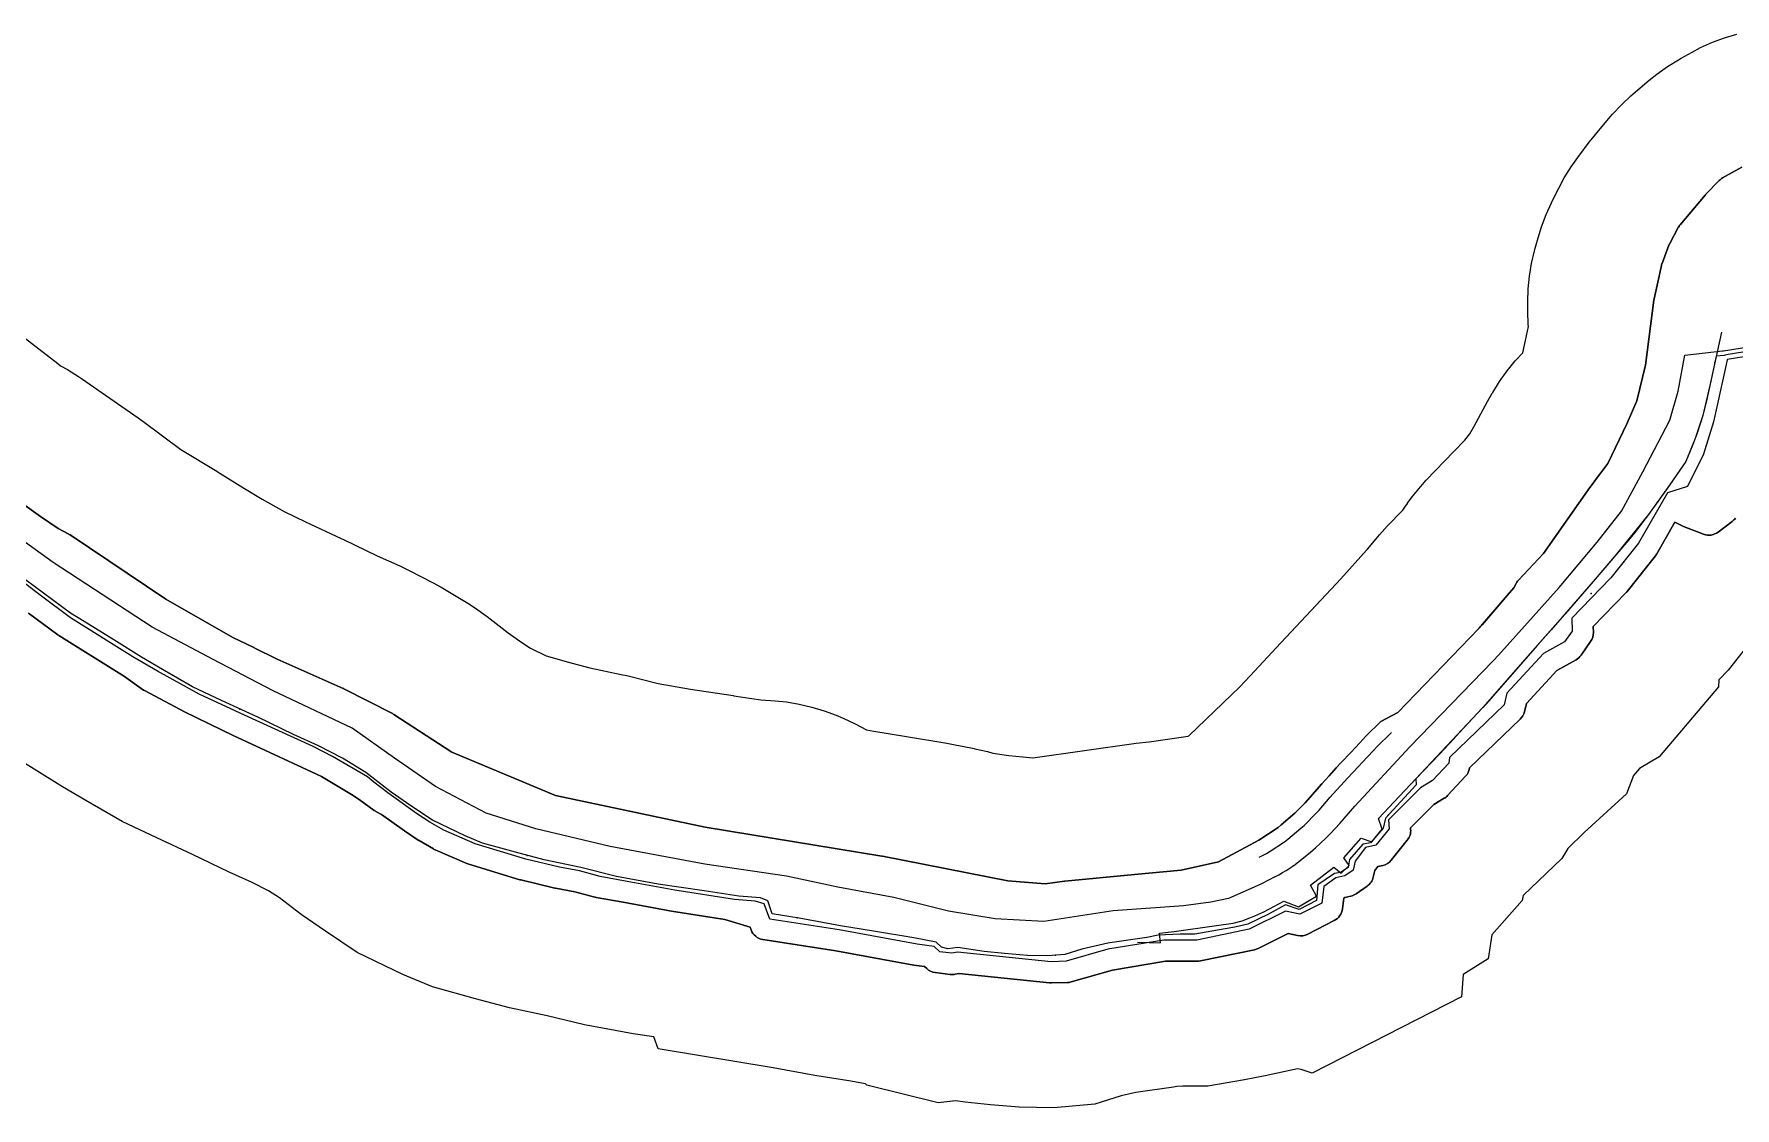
# Model space of a CAD drawing. Header units: inches. Extents: x 91426 to 118597, y 433843 to 446922.
# Drawn here: x 102372 to 102931, y 433843 to 434197 of the extents above; entities that cross this region are included whole.
import ezdxf

# ---------------------------------------------------------------- set-up
doc = ezdxf.new("R2010")
doc.units = ezdxf.units.IN
doc.header["$MEASUREMENT"] = 0
for name, color, linetype, true_color in [('As_waterkering_PWK', 7, 'Continuous', 0x8b0648), ('Beschermingszone_PWK', 7, 'Continuous', 0xde06d3), ('Kernzone_PWK', 7, 'Continuous', 0x33065f), ('Kruinlijnen_PWK', 7, 'Continuous', 0xda0676), ('Kunstwerken_PWK', 7, 'Continuous', 0x2f0602), ('Referentiepunten_PWK', 7, 'Continuous', 0x7e0730)]:
    doc.layers.add(name, color=color, linetype=linetype, true_color=true_color)

msp = doc.modelspace()

# ---------------------------------------------------------------- linework, layer by layer
at = {"layer": 'As_waterkering_PWK'}
for points in [[(102388.0107, 434003.243), (102383.5222, 434005.986), (102368.7055, 434016.9662), (102350.0523, 434029.9308), (102347.1419, 434031.386), (102344.496, 434029.4016), (102341.5856, 434031.9152), (102340.395, 434035.4871), (102339.7335, 434036.6777), (102308.7772, 434060.4903), (102301.5012, 434059.8288), (102290.9178, 434067.3694), (102291.447, 434073.8517), (102273.8522, 434088.1393), (102269.7511, 434086.8163), (102267.5021, 434088.1393), (102267.2376, 434092.3726), (102259.6969, 434098.0612), (102252.1563, 434103.2205), (102252.0067, 434103.3215)], [(102987.1943, 434100.4034), (102929.1488, 434091.1479), (102928.1817, 434090.9937), (102927.7559, 434090.8956), (102925.2159, 434090.5889), (102923.4377, 434082.4476), (102920.7501, 434071.0601), (102918.2283, 434063.4766), (102915.1726, 434055.9555), (102909.8359, 434048.1887), (102902.9465, 434038.526), (102892.2533, 434025.3237), (102885.3029, 434017.2089), (102870.8653, 434000.55), (102862.2072, 433990.7303), (102848.3711, 433974.942), (102826.3526, 433951.4786), (102826.4355, 433949.4973), (102816.3814, 433938.5171), (102815.5876, 433935.2098), (102811.3543, 433930.4473), (102808.8407, 433929.9181), (102804.4751, 433924.891), (102804.0782, 433922.2452), (102801.5647, 433920.6577), (102799.5803, 433920.2608), (102794.024, 433916.5566), (102793.6271, 433911.3972), (102787.9386, 433908.4868), (102783.4407, 433909.942), (102777.8844, 433906.8993), (102771.0052, 433903.592), (102766.7719, 433902.666), (102761.0833, 433901.6076), (102753.5427, 433900.2847), (102748.7802, 433900.2847), (102741.5041, 433900.0201), (102737.8, 433899.2264), (102725.594, 433897.4647)], [(102725.594, 433897.4647), (102724.9676, 433897.3743), (102716.3687, 433895.3899), (102710.8124, 433893.6701), (102705.2561, 433893.141), (102698.5093, 433893.2733), (102690.9686, 433893.9347), (102684.2217, 433894.5962), (102675.6227, 433895.9191), (102672.3154, 433895.5222), (102670.1988, 433896.0514), (102668.479, 433897.6389), (102661.0706, 433899.0941), (102647.8414, 433901.3431), (102636.9935, 433903.0629), (102623.3674, 433905.5764), (102614.5039, 433907.0316), (102613.0487, 433911.265), (102610.6674, 433912.3233), (102603.5236, 433912.8525), (102592.1465, 433914.5723), (102576.933, 433916.8212), (102563.3069, 433919.3348), (102551.5329, 433922.2452), (102539.4943, 433924.7587), (102529.9693, 433927.2723), (102519.1214, 433930.315), (102513.4328, 433932.6962), (102502.7172, 433937.8556), (102495.5734, 433942.6181), (102489.0911, 433947.1161), (102480.7567, 433953.5984), (102473.0838, 433958.2286), (102465.1463, 433962.3296), (102456.9442, 433966.0338), (102445.1702, 433971.7224), (102433.2639, 433977.2786), (102423.7389, 433981.7766), (102413.817, 433987.4651), (102406.9378, 433991.5662), (102397.8097, 433997.2547), (102388.0107, 434003.243)]]:
    msp.add_lwpolyline(points, dxfattribs=at)
at = {"layer": 'Beschermingszone_PWK'}
for points in [[(102348.4084, 434112.0108), (102379.3647, 434088.1983), (102380.3038, 434087.4621), (102382.5523, 434086.2225), (102386.1644, 434083.9763), (102387.1493, 434083.3051), (102405.8025, 434070.3405), (102407.4064, 434069.1892), (102419.8921, 434059.9364), (102431.7039, 434052.718), (102432.1877, 434052.4195), (102440.7722, 434047.0697), (102446.6265, 434043.5797), (102453.829, 434039.4502), (102460.8856, 434036.118), (102472.6578, 434030.6243), (102473.4473, 434030.2493), (102484.4639, 434024.9267), (102491.8994, 434021.5687), (102493.895, 434020.6264), (102494.9826, 434020.0773), (102502.9201, 434015.9763), (102505.5838, 434014.5202), (102506.667, 434013.8808), (102514.34, 434009.2506), (102516.8688, 434007.6439), (102520.3262, 434005.1663), (102520.6629, 434004.9063), (102527.6004, 433999.5104), (102532.132, 433996.366), (102535.0003, 433994.4539), (102540.0996, 433991.9986), (102540.5288, 433991.8189), (102547.04, 433989.9926), (102554.4395, 433988.04), (102564.8179, 433985.8731), (102567.1309, 433985.3459), (102577.0138, 433982.9029), (102587.5847, 433980.953), (102601.6519, 433978.8735), (102601.8617, 433978.8421), (102610.7926, 433977.4921), (102615.4691, 433977.1457), (102619.1516, 433976.7672), (102623.3483, 433976.0743), (102627.4906, 433975.1085), (102631.561, 433973.8737), (102635.5418, 433972.3755), (102637.0664, 433971.721), (102639.4477, 433970.6627), (102641.7974, 433969.5617), (102645.4855, 433967.593), (102647.9798, 433967.1329), (102658.0192, 433965.5413), (102658.7351, 433965.4237), (102671.9643, 433963.1747), (102673.5991, 433962.8753), (102681.0074, 433961.4201), (102681.1599, 433961.3899), (102685.3022, 433960.4241), (102687.0755, 433959.9219), (102692.3408, 433959.1118), (102696.9798, 433958.657), (102700.2805, 433958.3675), (102734.3181, 433963.1715), (102738.5796, 433963.698), (102751.3565, 433965.4892), (102751.6276, 433965.6049), (102768.3633, 433981.7891), (102773.3609, 433987.0598), (102780.3915, 433994.5666), (102801.6974, 434017.2707), (102810.0565, 434026.8091), (102810.1341, 434026.8089), (102810.4202, 434027.0825), (102813.2312, 434030.4318), (102814.3504, 434031.7653), (102815.2692, 434032.8361), (102816.938, 434034.6475), (102817.4296, 434035.181), (102821.3984, 434039.2821), (102821.9956, 434039.8911), (102822.661, 434040.9074), (102823.5445, 434042.1404), (102823.5837, 434042.195), (102825.1385, 434044.3648), (102827.8369, 434047.6528), (102829.7772, 434049.7692), (102838.8609, 434059.2478), (102842.4101, 434062.966), (102844.0997, 434065.078), (102845.3623, 434067.3737), (102849.2767, 434074.55), (102849.9041, 434075.6736), (102851.4916, 434078.4518), (102851.6357, 434078.7027), (102853.8819, 434082.3148), (102856.3594, 434085.7722), (102859.0578, 434089.0602), (102861.549, 434091.7444), (102862.4382, 434095.8158), (102863.3579, 434100.3727), (102863.3072, 434101.086), (102863.168, 434105.3372), (102863.168, 434108.5122), (102863.3072, 434112.7634), (102863.7241, 434116.9964), (102864.417, 434121.1931), (102865.3829, 434125.3355), (102865.5085, 434125.7976), (102866.5669, 434129.6341), (102867.6759, 434133.2423), (102869.1742, 434137.2231), (102870.9297, 434141.0975), (102871.0886, 434141.4176), (102873.3376, 434145.9155), (102875.1837, 434149.3466), (102877.4298, 434152.9587), (102879.6275, 434156.0487), (102883.7285, 434161.4726), (102884.0084, 434161.8401), (102885.9563, 434164.2568), (102890.3219, 434169.4162), (102891.0724, 434170.2874), (102893.9801, 434173.3919), (102897.0845, 434176.2996), (102897.8449, 434176.956), (102903.1366, 434181.454), (102905.6642, 434183.4959), (102909.1216, 434185.9734), (102912.7337, 434188.2195), (102913.6669, 434188.7481), (102917.2388, 434190.7325), (102920.0568, 434192.209), (102923.9312, 434193.9644), (102927.912, 434195.4627), (102931.9823, 434196.6975)], [(102933.6327, 434152.8893), (102927.2826, 434149.3174), (102927.2339, 434149.2896), (102926.956, 434149.1168), (102926.6901, 434148.9263), (102926.4372, 434148.7187), (102926.1984, 434148.495), (102926.1348, 434148.4303), (102921.789, 434143.9239), (102921.6289, 434143.7498), (102921.5597, 434143.6693), (102913.2836, 434133.8178), (102913.1452, 434133.6454), (102912.9547, 434133.3795), (102912.7819, 434133.1016), (102912.7168, 434132.9853), (102909.8804, 434127.7555), (102909.7912, 434127.5832), (102909.6562, 434127.2852), (102909.5982, 434127.1388), (102907.3492, 434121.1856), (102907.2919, 434121.0258), (102907.197, 434120.7127), (102907.1402, 434120.4783), (102904.7589, 434109.4981), (102904.7414, 434109.4139), (102904.6881, 434109.091), (102904.6858, 434109.0735), (102901.9435, 434087.6571), (102899.0721, 434075.9218), (102895.8379, 434068.5826), (102889.5099, 434055.253), (102887.1712, 434052.2329), (102887.1577, 434052.2154), (102887.1033, 434052.1431), (102883.688, 434047.5214), (102883.6142, 434047.4189), (102868.3429, 434025.6214), (102860.1234, 434016.8881), (102860.0052, 434016.758), (102859.7976, 434016.5051), (102859.6071, 434016.2392), (102859.4343, 434015.9613), (102859.3527, 434015.8143), (102858.557, 434014.3225), (102856.4084, 434011.8346), (102856.393, 434011.8167), (102848.1066, 434002.1297), (102847.3042, 434001.1918), (102847.0974, 434000.95), (102820.387, 433973.2584), (102814.8589, 433970.2938), (102809.9198, 433965.4744), (102807.9348, 433963.3455), (102804.9056, 433960.1225), (102801.7975, 433956.8103), (102800.1231, 433955.0478), (102797.7846, 433952.4672), (102795.352, 433949.8467), (102789.9075, 433943.5926), (102786.5466, 433940.1239), (102782.0423, 433936.2927), (102781.002, 433935.4283), (102774.643, 433931.2254), (102773.2794, 433930.5193), (102761.3546, 433924.1325), (102749.0662, 433921.4328), (102733.7885, 433920.0147), (102733.7603, 433920.012), (102710.8494, 433917.7545), (102710.6871, 433917.7358), (102710.6727, 433917.7339), (102704.3269, 433916.8797), (102692.0516, 433917.8716), (102650.7926, 433926.0183), (102650.6307, 433926.0475), (102592.4304, 433935.5621), (102543.1257, 433946.0246), (102509.0335, 433960.2115), (102489.9991, 433972.666), (102489.7615, 433972.8122), (102489.5416, 433972.932), (102473.5343, 433981.1341), (102473.4656, 433981.1686), (102473.2772, 433981.2567), (102451.5567, 433990.8663), (102443.9891, 433994.65), (102443.9645, 433994.6623), (102443.9222, 433994.6829), (102436.9313, 433998.0489), (102414.8874, 434010.5709), (102383.4277, 434031.7634), (102383.4121, 434031.7738), (102383.1342, 434031.9466), (102382.9954, 434032.0239), (102379.5144, 434033.8887), (102373.7032, 434037.805), (102367.1515, 434042.5222)], [(102936.9656, 433997.0705), (102929.0684, 433987.1991), (102926.042, 433984.0286), (102925.9675, 433981.7943), (102906.4281, 433958.7022), (102899.9079, 433954.8211), (102897.9977, 433952.5451), (102895.6688, 433946.5288), (102881.7564, 433933.8531), (102876.37, 433928.5332), (102874.4224, 433925.2373), (102861.7035, 433913.11), (102861.2827, 433911.3569), (102851.3238, 433900.153), (102850.1298, 433892.193), (102841.8977, 433886.9938), (102841.332, 433879.6403), (102792.2641, 433854.5357), (102788.5542, 433855.736), (102787.4011, 433855.9963), (102776.6895, 433853.6531), (102769.9763, 433852.4042), (102757.8954, 433850.2847), (102749.689, 433850.2847), (102747.698, 433850.2123), (102746.6195, 433849.9812), (102734.1764, 433848.1853), (102729.3998, 433847.083), (102720.6782, 433844.3835), (102707.1424, 433843.0944), (102695.8315, 433843.3161), (102686.3446, 433844.1483), (102677.9763, 433844.9687), (102674.7845, 433845.4598), (102669.126, 433844.7808), (102645.6747, 433850.6436), (102645.2093, 433851.0732), (102639.7368, 433852.0035), (102628.5425, 433853.7782), (102614.7812, 433856.3167), (102576.9293, 433862.5312), (102575.5722, 433866.479), (102568.7393, 433867.4891), (102552.7631, 433870.4362), (102540.4204, 433873.4872), (102527.9981, 433876.0808), (102516.8381, 433879.0258), (102502.6541, 433883.0043), (102492.92, 433887.079), (102477.8841, 433894.3185), (102467.4515, 433901.2736), (102459.4686, 433906.8127), (102452.3928, 433912.3161), (102448.665, 433914.5656), (102443.366, 433917.3035), (102435.7752, 433920.7316), (102423.7213, 433926.5554), (102412.0165, 433932.0176), (102400.5927, 433937.4122), (102388.579, 433944.3001), (102380.9114, 433948.8711), (102371.5506, 433954.7046), (102355.5453, 433964.4857)]]:
    msp.add_lwpolyline(points, dxfattribs=at)
msp.add_lwpolyline([(102369.7704, 434006.0534), (102379.3828, 433998.8441, 0.02108282), (102379.7303, 433998.6056), (102400.4053, 433985.6671), (102400.9624, 433985.3436), (102407.629, 433980.7005, 0.03006403), (102408.1417, 433980.3874), (102421.0341, 433973.5417), (102437.1332, 433965.7854), (102459.7949, 433955.2365), (102466.2103, 433952.2833), (102476.0627, 433946.2896), (102478.606, 433944.6846), (102483.5192, 433941.0832, 0.03260797), (102484.0686, 433940.7331), (102485.8776, 433939.7398), (102493.4342, 433934.312), (102497.9587, 433931.2956, 0.01721229), (102498.2514, 433931.1146), (102503.0353, 433928.3808, 0.02703357), (102503.5182, 433928.1385), (102514.0447, 433923.5501, 0.0295449), (102514.5989, 433923.3466), (102531.4376, 433918.2683, 0.01479324), (102531.7232, 433918.1913), (102542.9474, 433915.5189, 0.01391678), (102543.2198, 433915.462), (102549.5795, 433914.3173), (102556.1106, 433912.5244, 0.02267621), (102556.5527, 433912.4243), (102565.4863, 433910.8243), (102581.3084, 433907.8992), (102598.8931, 433905.1664), (102607.2017, 433902.6743), (102607.5414, 433901.7524, 0.27218587), (102611.4621, 433898.5407), (102635.4285, 433894.8004), (102661.1376, 433890.1621), (102664.6526, 433889.66), (102665.3657, 433888.9978, 0.15518937), (102668.1072, 433887.7056), (102673.0504, 433887.0465, 0.08612042), (102674.7588, 433887.1136), (102675.8677, 433887.3512), (102705.7195, 433884.2763, 0.0324271), (102706.3669, 433884.2518), (102711.6466, 433884.3945, 0.06353903), (102712.8973, 433884.5886), (102726.5075, 433888.5145), (102743.9247, 433891.3966), (102754.4013, 433891.3966, 0.05085765), (102755.4106, 433891.4995), (102773.197, 433895.1653, 0.06519239), (102774.4238, 433895.5903), (102784.3414, 433900.5491), (102787.3871, 433899.8723, 0.17604357), (102790.7734, 433900.3144), (102799.4992, 433904.8389, 0.24765607), (102802.1608, 433908.6724), (102802.5834, 433912.1376), (102802.9106, 433912.3775), (102804.8928, 433912.8084, 0.09948451), (102806.6978, 433913.5981), (102810.3053, 433916.1232, 0.18627027), (102812.3138, 433919.1114), (102812.808, 433921.2861), (102813.7895, 433922.5696), (102815.4478, 433922.9522, 0.1681388), (102818.2187, 433924.6892), (102823.5252, 433931.2822, 0.19447749), (102824.6096, 433934.8697), (102824.5686, 433935.3204), (102832.2243, 433942.9761), (102835.6967, 433945.0595, 0.07039668), (102836.7852, 433945.9415), (102842.6965, 433952.2962, 0.15302135), (102843.9853, 433954.9946), (102843.9983, 433955.0849), (102860.6767, 433971.1502, 0.14277718), (102862.0684, 433973.5781), (102862.7062, 433976.2204), (102872.7573, 433987.1552), (102879.0526, 433990.666, 0.11268724), (102880.7063, 433992.1553), (102883.8669, 433996.6466, 0.16252403), (102884.7755, 433999.6803), (102884.7149, 434001.6171), (102895.552, 434012.7894, 0.02491573), (102895.8805, 434013.1637), (102905.1627, 434024.8673, 0.03912467), (102905.5989, 434025.5155), (102911.5178, 434035.9959), (102913.9691, 434034.7474, 0.02668757), (102914.4566, 434034.531), (102921.0325, 434032.0231, 0.25910433), (102925.8392, 434032.7138), (102930.4626, 434036.2268, 0.07610867), (102931.5152, 434037.3142)], format="xyb", dxfattribs=at)
at = {"layer": 'Kernzone_PWK'}
msp.add_lwpolyline([(102367.1515, 434042.5222), (102373.7032, 434037.805), (102379.5144, 434033.8887), (102382.9954, 434032.0239), (102383.1342, 434031.9466), (102383.4121, 434031.7738), (102383.4277, 434031.7634), (102414.8874, 434010.5709), (102436.9313, 433998.0489), (102443.9222, 433994.6829), (102443.9645, 433994.6623), (102443.9891, 433994.65), (102451.5567, 433990.8663), (102473.2772, 433981.2567), (102473.4656, 433981.1686), (102473.5343, 433981.1341), (102489.5416, 433972.932), (102489.7615, 433972.8122), (102489.9991, 433972.666), (102509.0335, 433960.2115), (102543.1257, 433946.0246), (102592.4304, 433935.5621), (102650.6307, 433926.0475), (102650.7926, 433926.0183), (102692.0516, 433917.8716), (102704.3269, 433916.8797), (102710.6727, 433917.7339), (102710.6871, 433917.7358), (102710.8494, 433917.7545), (102733.7603, 433920.012), (102733.7885, 433920.0147), (102749.0662, 433921.4328), (102761.3546, 433924.1325), (102773.2794, 433930.5193), (102774.643, 433931.2254), (102781.002, 433935.4283), (102782.0423, 433936.2927), (102786.5466, 433940.1239), (102789.9075, 433943.5926), (102795.352, 433949.8467), (102797.7846, 433952.4672), (102800.1231, 433955.0478), (102801.7975, 433956.8103), (102804.9056, 433960.1225), (102807.9348, 433963.3455), (102809.9198, 433965.4744), (102814.8589, 433970.2938), (102820.387, 433973.2584), (102847.0974, 434000.95), (102856.393, 434011.8167), (102856.4084, 434011.8346), (102858.557, 434014.3225), (102859.3527, 434015.8143), (102859.4343, 434015.9613), (102859.6071, 434016.2392), (102859.7976, 434016.5051), (102860.0052, 434016.758), (102860.1234, 434016.8881), (102868.3429, 434025.6214), (102883.6142, 434047.4189), (102883.688, 434047.5214), (102887.1033, 434052.1431), (102887.1577, 434052.2154), (102887.1712, 434052.2329), (102889.5099, 434055.253), (102895.8379, 434068.5826), (102899.0721, 434075.9218), (102901.9435, 434087.6571), (102904.6858, 434109.0735), (102904.6881, 434109.091), (102904.7414, 434109.4139), (102904.7589, 434109.4981), (102907.1402, 434120.4783), (102907.197, 434120.7127), (102907.2919, 434121.0258), (102907.3492, 434121.1856), (102909.5982, 434127.1388), (102909.6562, 434127.2852), (102909.7912, 434127.5832), (102909.8804, 434127.7555), (102912.7168, 434132.9853), (102912.7819, 434133.1016), (102912.9547, 434133.3795), (102913.1452, 434133.6454), (102913.2836, 434133.8178), (102921.5597, 434143.6693), (102921.6289, 434143.7498), (102921.789, 434143.9239), (102926.1348, 434148.4303), (102926.1984, 434148.495), (102926.4372, 434148.7187), (102926.6901, 434148.9263), (102926.956, 434149.1168), (102927.2339, 434149.2896), (102927.2826, 434149.3174), (102933.6327, 434152.8893)], dxfattribs=at)
msp.add_lwpolyline([(102931.5152, 434037.3142, -0.07610867), (102930.4626, 434036.2268), (102925.8392, 434032.7138, -0.25910433), (102921.0325, 434032.0231), (102914.4566, 434034.531, -0.02668757), (102913.9691, 434034.7474), (102911.5178, 434035.9959), (102905.5989, 434025.5155, -0.03912467), (102905.1627, 434024.8673), (102895.8805, 434013.1637, -0.02491573), (102895.552, 434012.7894), (102884.7149, 434001.6171), (102884.7755, 433999.6803, -0.16252403), (102883.8669, 433996.6466), (102880.7063, 433992.1553, -0.11268724), (102879.0526, 433990.666), (102872.7573, 433987.1552), (102862.7062, 433976.2204), (102862.0684, 433973.5781, -0.14277718), (102860.6767, 433971.1502), (102843.9983, 433955.0849), (102843.9853, 433954.9946, -0.15302134), (102842.6965, 433952.2962), (102836.7852, 433945.9415, -0.07039668), (102835.6967, 433945.0595), (102832.2243, 433942.9761), (102824.5686, 433935.3204), (102824.6096, 433934.8697, -0.19447749), (102823.5252, 433931.2822), (102818.2187, 433924.6892, -0.1681388), (102815.4478, 433922.9522), (102813.7895, 433922.5696), (102812.808, 433921.2861), (102812.3138, 433919.1114, -0.18627027), (102810.3053, 433916.1232), (102806.6978, 433913.5981, -0.09948452), (102804.8928, 433912.8084), (102802.9106, 433912.3775), (102802.5834, 433912.1376), (102802.1608, 433908.6724, -0.24765607), (102799.4992, 433904.8389), (102790.7734, 433900.3144, -0.17604358), (102787.3871, 433899.8723), (102784.3414, 433900.5491), (102774.4238, 433895.5903, -0.06519239), (102773.197, 433895.1653), (102755.4106, 433891.4995, -0.05085765), (102754.4013, 433891.3966), (102743.9247, 433891.3966), (102726.5075, 433888.5145), (102712.8973, 433884.5886, -0.06353903), (102711.6466, 433884.3945), (102706.3669, 433884.2518, -0.0324271), (102705.7195, 433884.2763), (102675.8677, 433887.3512), (102674.7588, 433887.1136, -0.08612043), (102673.0504, 433887.0465), (102668.1072, 433887.7056, -0.15518936), (102665.3657, 433888.9978), (102664.6526, 433889.66), (102661.1376, 433890.1621), (102635.4285, 433894.8004), (102611.4621, 433898.5407, -0.27218587), (102607.5414, 433901.7524), (102607.2017, 433902.6743), (102598.8931, 433905.1664), (102581.3084, 433907.8992), (102565.4863, 433910.8243), (102556.5527, 433912.4243, -0.02267622), (102556.1106, 433912.5244), (102549.5795, 433914.3173), (102543.2198, 433915.462, -0.01391677), (102542.9474, 433915.5189), (102531.7232, 433918.1913, -0.01479324), (102531.4376, 433918.2683), (102514.5989, 433923.3466, -0.0295449), (102514.0447, 433923.5501), (102503.5182, 433928.1385, -0.02703358), (102503.0353, 433928.3808), (102498.2514, 433931.1146, -0.01721227), (102497.9587, 433931.2956), (102493.4342, 433934.312), (102485.8776, 433939.7398), (102484.0686, 433940.7331, -0.03260798), (102483.5192, 433941.0832), (102478.606, 433944.6846), (102476.0627, 433946.2896), (102466.2103, 433952.2833), (102459.7949, 433955.2365), (102437.1332, 433965.7854), (102421.0341, 433973.5417), (102408.1417, 433980.3874, -0.03006403), (102407.629, 433980.7005), (102400.9624, 433985.3436), (102400.4053, 433985.6671), (102379.7303, 433998.6056, -0.02108284), (102379.3828, 433998.8441), (102369.7704, 434006.0534)], format="xyb", dxfattribs=at)
at = {"layer": 'Kruinlijnen_PWK'}
for points in [[(102927.2549, 434092.3648, 0), (102927.594, 434092.4189, 0), (102984.3721, 434101.4724, 0)], [(102974.8983, 434096.9239, 0), (102928.8105, 434089.575, 0), (102928.7825, 434089.4444, 0), (102927.8966, 434085.3251, 0), (102924.3247, 434069.0531, 0), (102921.0174, 434058.3375, 0), (102915.7257, 434047.7541, 0), (102909.1112, 434045.6375, 0), (102899.5861, 434029.101, 0), (102890.458, 434017.5916, 0), (102877.6257, 434004.3624, 0), (102877.758, 434000.129, 0), (102875.2444, 433996.5572, 0), (102868.3652, 433992.7207, 0), (102856.3267, 433979.6238, 0), (102855.4006, 433975.7873, 0), (102837.4089, 433958.4571, 0), (102837.1443, 433956.605, 0), (102831.8527, 433950.9164, 0), (102827.8839, 433948.5352, 0), (102817.3006, 433937.9518, 0), (102817.5651, 433935.0414, 0), (102813.1995, 433929.6174, 0), (102809.7599, 433928.8237, 0), (102806.3203, 433924.3258, 0), (102805.6589, 433921.4153, 0), (102803.013, 433919.5633, 0), (102799.9703, 433918.9018, 0), (102796.0016, 433915.9914, 0), (102795.3401, 433910.5674, 0), (102788.1963, 433906.8632, 0), (102783.4338, 433907.9216, 0), (102771.5275, 433901.9684, 0), (102754.1973, 433898.3966, 0), (102743.3494, 433898.3966, 0), (102724.9608, 433895.3538, 0), (102711.2024, 433891.3851, 0), (102706.3076, 433891.2528, 0), (102675.4836, 433894.4278, 0), (102673.6315, 433894.0309, 0), (102669.6628, 433894.5601, 0), (102667.8107, 433896.2799, 0), (102662.2544, 433897.0736, 0), (102636.5898, 433901.7039, 0), (102613.7033, 433905.2757, 0), (102611.8512, 433910.3028, 0), (102608.9408, 433911.2289, 0), (102602.0616, 433911.758, 0), (102582.4824, 433914.8008, 0), (102566.7396, 433917.7112, 0), (102557.8761, 433919.2987, 0), (102551.1292, 433921.1508, 0), (102544.5146, 433922.3414, 0), (102533.4021, 433924.9872, 0), (102516.7333, 433930.0143, 0), (102506.4145, 433934.5122, 0), (102501.7843, 433937.1581, 0), (102497.4187, 433940.0685, 0), (102488.0259, 433946.8154, 0), (102483.3957, 433950.3873, 0), (102481.279, 433952.1071, 0), (102469.7696, 433958.854, 0), (102463.4196, 433962.1613, 0), (102440.7977, 433972.48, 0), (102425.8487, 433979.3592, 0), (102412.2227, 433986.8999, 0), (102404.0206, 433991.6624, 0), (102383.5153, 434004.4947, 0), (102373.9903, 434011.6384, 0), (102365.1267, 434018.3853, 0)], [(102851.793, 433990.3007, 0), (102853.5714, 433992.1884, 0), (102873.5475, 434014.4135, 0), (102885.9829, 434029.3625, 0), (102894.0527, 434039.5489, 0), (102901.0642, 434052.5136, 0), (102909.9278, 434069.5792, 0), (102912.7059, 434079.1042, 0), (102914.8427, 434090.9199, 0), (102927.2549, 434092.3648, 0)], [(102779.9549, 433919.2454, 0), (102775.7037, 433917.0276, 0), (102775.1082, 433916.7213, 0), (102764.6517, 433912.0574, 0), (102758.8504, 433910.8289, 0), (102749.8545, 433909.6383, 0), (102726.7034, 433908.0508, 0), (102703.8741, 433904.4456, 0), (102687.8667, 433905.3716, 0), (102672.5209, 433907.8852, 0), (102654.5292, 433912.3831, 0), (102636.1406, 433915.8227, 0), (102619.2072, 433919.3946, 0), (102592.2948, 433923.3966, 0), (102561.2062, 433929.2175, 0), (102536.7322, 433935.0383, 0), (102520.3852, 433940.1644, 0), (102503.6592, 433948.929, 0), (102490.1655, 433958.3217, 0), (102476.2748, 433968.1113, 0), (102450.2133, 433980.4144, 0), (102430.5018, 433990.7332, 0), (102410.3934, 434001.4489, 0), (102377.8496, 434022.7479, 0), (102364.7527, 434032.1406, 0)], [(102779.9593, 433919.2477, 0), (102781.2312, 433919.8985, 0), (102782.4803, 433920.5919, 0), (102783.7053, 433921.3271, 0), (102784.9047, 433922.1033, 0), (102786.0772, 433922.9196, 0), (102786.1009, 433922.9378, 0), (102786.1245, 433922.9548, 0), (102789.9174, 433925.8682, 0), (102791.6476, 433927.3041, 0), (102793.3432, 433928.7807, 0), (102795.0032, 433930.2972, 0), (102796.6267, 433931.8527, 0), (102798.2128, 433933.4463, 0), (102799.7605, 433935.0772, 0), (102801.2691, 433936.7444, 0), (102806.2774, 433942.4433, 0), (102824.3193, 433962.0368, 0), (102851.7954, 433990.2984, 0)]]:
    msp.add_polyline3d(points, dxfattribs=at)
at = {"layer": 'Kunstwerken_PWK'}
for points in [[(102926.9464, 434098.5117), (102922.0125, 434075.9226), (102920.7501, 434071.0601), (102918.9088, 434065.3217), (102917.5186, 434061.5521), (102915.1726, 434055.9555), (102909.0722, 434047.0772), (102902.9465, 434038.526), (102901.8477, 434037.0689), (102898.8828, 434033.1372), (102896.2939, 434030.0779), (102893.705, 434027.0185), (102884.6591, 434016.4573), (102875.6133, 434005.8962), (102866.247, 433995.35), (102853.4495, 433980.7153), (102849.6189, 433976.2883), (102840.7421, 433966.7104), (102838.704, 433964.5208), (102834.0988, 433959.5881), (102826.3526, 433951.4786)], [(102774.7261, 433925.638), (102777.2284, 433926.9335), (102778.3941, 433927.6397), (102783.1128, 433930.6883), (102784.1975, 433931.5826), (102788.5183, 433935.1729), (102789.5943, 433936.0839), (102793.4984, 433940.1134), (102794.4832, 433941.1091), (102798.1305, 433945.3827), (102799.0163, 433946.4449), (102802.8385, 433950.5621), (102803.7481, 433951.604), (102807.6175, 433955.677), (102808.5491, 433956.6983), (102812.3964, 433960.7918), (102813.4117, 433961.8958), (102818.3508, 433966.7152)], [(102734.7419, 433897.7296), (102742.3181, 433897.447), (102741.9245, 433900.6323), (102746.8159, 433901.2366), (102760.7012, 433903.1832), (102766.2211, 433903.957), (102769.1611, 433904.7605), (102771.7209, 433905.6832), (102773.3258, 433906.3679), (102776.3518, 433907.6591), (102782.8938, 433911.1914), (102787.7022, 433909.3268), (102793.6588, 433912.8589), (102791.6297, 433916.4901), (102799.3872, 433922.3598), (102801.7442, 433920.4149), (102804.4379, 433922.8805), (102802.6685, 433925.4743), (102808.3718, 433931.9501), (102811.799, 433930.7385), (102815.2649, 433934.944), (102814.0798, 433938.4416), (102819.2108, 433943.853), (102826.3526, 433951.4786)]]:
    msp.add_lwpolyline(points, dxfattribs=at)
at = {"layer": 'Referentiepunten_PWK'}
for p in [(102924.7766, 434088.5778), (102884.0824, 434012.492), (102439.3039, 433974.46), (102817.3744, 433939.6015), (102533.817, 433926.2569), (102622.7204, 433905.6826), (102707.7773, 433893.3811)]:
    msp.add_point(p, dxfattribs=at)

doc.saveas('drawing.dxf')
